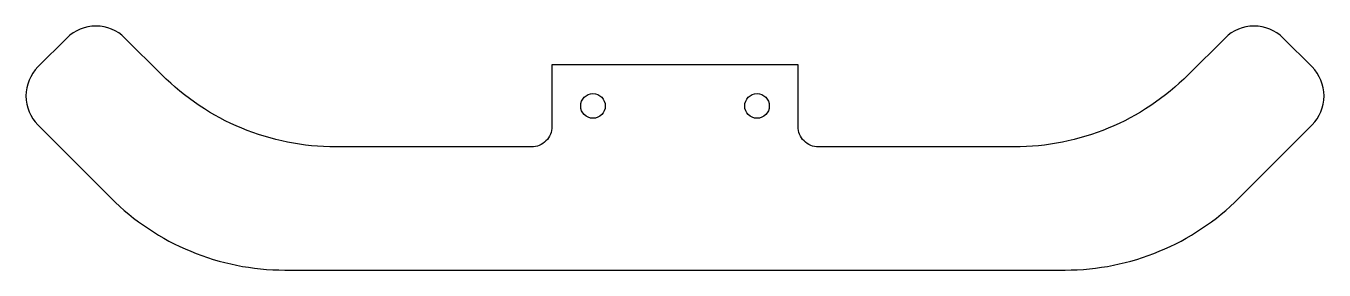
# Model space of a CAD drawing. Header units: millimetres. Extents: x -79 to 79, y -135 to -105.
import ezdxf

# ---------------------------------------------------------------- set-up
doc = ezdxf.new("R2010")
doc.units = ezdxf.units.MM
doc.layers.get('0').update_dxf_attribs({"linetype": 'CONTINUOUS'})

msp = doc.modelspace()

# ---------------------------------------------------------------- linework, layer by layer
msp.add_lwpolyline([(77.68, -117.32, 0.414214), (77.68, -110.25), (74.14, -106.72, 0.414214), (67.07, -106.72), (62.57, -111.21, -0.198912), (41.36, -120), (17.5, -120, -0.414214), (15, -117.5), (15, -110), (-15, -110), (-15, -117.5, -0.414214), (-17.5, -120), (-41.36, -120, -0.198912), (-62.57, -111.21), (-67.07, -106.72, 0.414214), (-74.14, -106.72), (-77.68, -110.25, 0.414214), (-77.68, -117.32), (-68.79, -126.21, 0.198912), (-47.57, -135), (47.57, -135, 0.198912), (68.79, -126.21)], format="xyb", close=True)
for centre in [(-10, -115), (10, -115)]:
    msp.add_circle(centre, 1.5)

doc.saveas('drawing.dxf')
